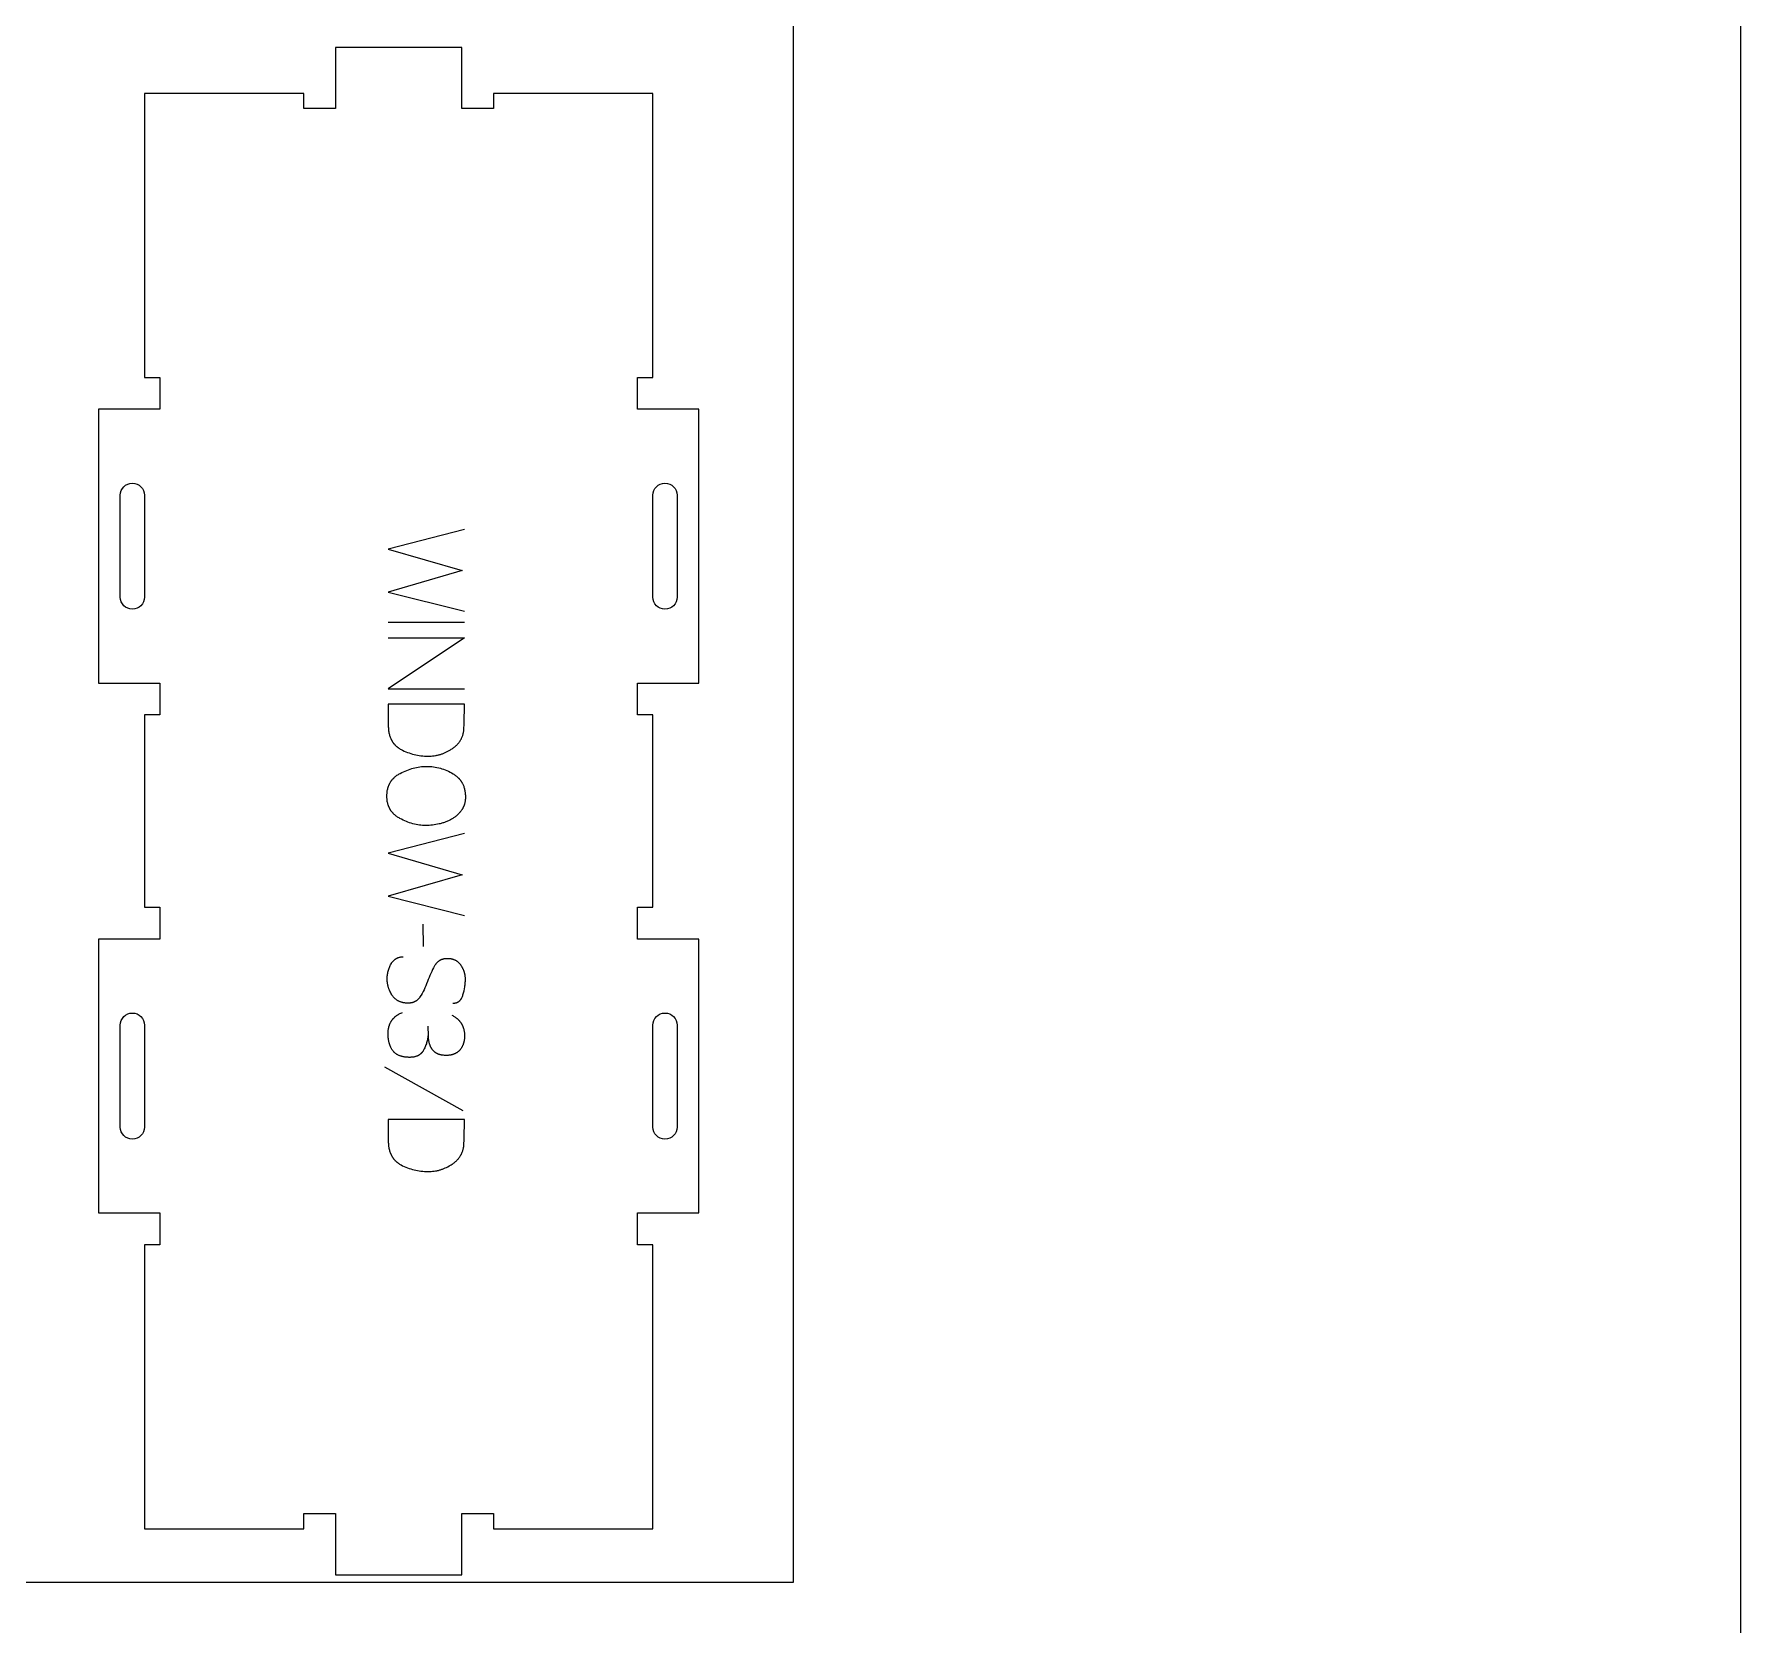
# Model space of a CAD drawing. Extents: x 0 to 4485, y 0 to 8771.
# Drawn here: x 2514 to 3183, y 3746 to 4370 of the extents above; entities that cross this region are included whole.
import ezdxf

# ---------------------------------------------------------------- set-up
doc = ezdxf.new("R2010")
doc.units = 0
for name, color, linetype in [('0_SHEET_SPRUCEPLY_2440X122', 1, 'CONTINUOUS'), ('1_ANYTOOL_1MMDEEP_LABELS_S', 2, 'CONTINUOUS'), ('3_ANYTOOL_CUTTHROUGH_INSID', 4, 'CONTINUOUS'), ('4_ANYTOOL_CUTTHROUGH_OUTSI', 5, 'CONTINUOUS'), ('DONOTCUT', 7, 'CONTINUOUS')]:
    doc.layers.add(name, color=color, linetype=linetype)

msp = doc.modelspace()

# ---------------------------------------------------------------- linework, layer by layer
at = {"layer": '0_SHEET_SPRUCEPLY_2440X122'}
msp.add_lwpolyline([(371.7, 4982.59), (371.7, 3762.59), (2811.7, 3762.59), (2811.7, 4982.59)], close=True, dxfattribs=at)
at = {"layer": '1_ANYTOOL_1MMDEEP_LABELS_S', "color": 2}
for points in [[(2682.55, 4175.81), (2652.55, 4168.09), (2681.65, 4159.65), (2652.55, 4151.16), (2682.55, 4143.66)], [(2682.55, 4139.29), (2652.55, 4139.29)], [(2652.55, 4133.29), (2682.55, 4133.29), (2652.55, 4113.24), (2682.55, 4113.24)], [(2682.55, 4056.41), (2652.55, 4048.69), (2681.65, 4040.25), (2652.55, 4031.76), (2682.55, 4024.26)], [(2666.44, 4012.05), (2666.35, 4020.84)], [(2677.97, 3989.81), (2678.16, 3989.81), (2678.25, 3989.81), (2678.34, 3989.82), (2678.43, 3989.83), (2678.52, 3989.84), (2678.61, 3989.85), (2678.69, 3989.86), (2678.78, 3989.87), (2678.87, 3989.89), (2678.95, 3989.9), (2679.03, 3989.92), (2679.12, 3989.94), (2679.2, 3989.96), (2679.28, 3989.99), (2679.36, 3990.01), (2679.44, 3990.04), (2679.51, 3990.07), (2679.59, 3990.1), (2679.66, 3990.13), (2679.74, 3990.16), (2679.81, 3990.19), (2679.88, 3990.23), (2679.95, 3990.27), (2680.02, 3990.31), (2680.09, 3990.35), (2680.16, 3990.39), (2680.23, 3990.43), (2680.29, 3990.48), (2680.36, 3990.53), (2680.42, 3990.58), (2680.48, 3990.63), (2680.55, 3990.68), (2680.61, 3990.73), (2680.67, 3990.79), (2680.73, 3990.84), (2680.78, 3990.9), (2680.84, 3990.96), (2680.9, 3991.02), (2680.95, 3991.09), (2681, 3991.15), (2681.06, 3991.22), (2681.11, 3991.29), (2681.16, 3991.36), (2681.21, 3991.43), (2681.26, 3991.5), (2681.3, 3991.58), (2681.35, 3991.65), (2681.4, 3991.73), (2681.44, 3991.81), (2681.48, 3991.89), (2681.53, 3991.97), (2681.61, 3992.14), (2681.68, 3992.32), (2681.76, 3992.5), (2681.83, 3992.69), (2681.89, 3992.88), (2681.95, 3993.09), (2682.17, 3993.9), (2682.37, 3994.7), (2682.53, 3995.48), (2682.66, 3996.25), (2682.72, 3996.63), (2682.76, 3997.01), (2682.8, 3997.38), (2682.84, 3997.75), (2682.86, 3998.12), (2682.88, 3998.48), (2682.89, 3998.84), (2682.9, 3999.19), (2682.89, 3999.39), (2682.89, 3999.58), (2682.88, 3999.77), (2682.87, 3999.96), (2682.85, 4000.15), (2682.83, 4000.34), (2682.81, 4000.53), (2682.78, 4000.72), (2682.75, 4000.9), (2682.72, 4001.09), (2682.68, 4001.27), (2682.64, 4001.45), (2682.59, 4001.63), (2682.55, 4001.81), (2682.5, 4001.98), (2682.44, 4002.16), (2682.38, 4002.34), (2682.32, 4002.51), (2682.25, 4002.68), (2682.18, 4002.85), (2682.11, 4003.02), (2682.03, 4003.19), (2681.95, 4003.36), (2681.87, 4003.52), (2681.78, 4003.69), (2681.69, 4003.85), (2681.6, 4004.01), (2681.5, 4004.18), (2681.4, 4004.34), (2681.29, 4004.49), (2681.19, 4004.65), (2681.07, 4004.81), (2680.96, 4004.96), (2680.84, 4005.11), (2680.72, 4005.25), (2680.59, 4005.39), (2680.47, 4005.52), (2680.34, 4005.65), (2680.2, 4005.78), (2680.07, 4005.89), (2679.93, 4006.01), (2679.78, 4006.12), (2679.64, 4006.22), (2679.49, 4006.32), (2679.34, 4006.42), (2679.18, 4006.51), (2679.02, 4006.59), (2678.86, 4006.67), (2678.7, 4006.75), (2678.53, 4006.82), (2678.36, 4006.88), (2678.19, 4006.94), (2678.01, 4007), (2677.83, 4007.05), (2677.65, 4007.1), (2677.46, 4007.14), (2677.27, 4007.17), (2677.08, 4007.21), (2676.89, 4007.23), (2676.69, 4007.25), (2676.49, 4007.27), (2676.28, 4007.28), (2676.08, 4007.29), (2675.87, 4007.29), (2675.65, 4007.29), (2675.44, 4007.28), (2675.23, 4007.27), (2675.03, 4007.25), (2674.83, 4007.22), (2674.63, 4007.19), (2674.44, 4007.16), (2674.25, 4007.12), (2674.06, 4007.07), (2673.88, 4007.02), (2673.7, 4006.96), (2673.53, 4006.9), (2673.44, 4006.86), (2673.36, 4006.83), (2673.27, 4006.79), (2673.19, 4006.75), (2673.11, 4006.71), (2673.03, 4006.67), (2672.95, 4006.63), (2672.87, 4006.59), (2672.79, 4006.54), (2672.71, 4006.49), (2672.63, 4006.45), (2672.56, 4006.4), (2672.48, 4006.35), (2672.41, 4006.3), (2672.34, 4006.24), (2672.26, 4006.19), (2672.19, 4006.13), (2672.12, 4006.07), (2672.05, 4006.02), (2671.99, 4005.96), (2671.92, 4005.89), (2671.85, 4005.83), (2671.79, 4005.77), (2671.72, 4005.7), (2671.59, 4005.57), (2671.47, 4005.43), (2671.35, 4005.28), (2671.24, 4005.13), (2671.12, 4004.97), (2671.02, 4004.81), (2670.91, 4004.64), (2670.81, 4004.46), (2670.42, 4003.75), (2670.04, 4003.02), (2669.67, 4002.27), (2669.32, 4001.51), (2668.97, 4000.73), (2668.64, 3999.93), (2668.31, 3999.12), (2668, 3998.29), (2667.69, 3997.47), (2667.36, 3996.66), (2667.02, 3995.88), (2666.66, 3995.11), (2666.28, 3994.37), (2665.89, 3993.64), (2665.49, 3992.94), (2665.07, 3992.25), (2664.96, 3992.08), (2664.84, 3991.92), (2664.73, 3991.77), (2664.67, 3991.7), (2664.61, 3991.62), (2664.55, 3991.55), (2664.48, 3991.48), (2664.42, 3991.41), (2664.35, 3991.34), (2664.29, 3991.28), (2664.22, 3991.21), (2664.15, 3991.15), (2664.08, 3991.09), (2664.01, 3991.03), (2663.94, 3990.97), (2663.87, 3990.91), (2663.8, 3990.86), (2663.73, 3990.8), (2663.65, 3990.75), (2663.57, 3990.7), (2663.5, 3990.65), (2663.42, 3990.6), (2663.34, 3990.55), (2663.26, 3990.51), (2663.18, 3990.46), (2663.1, 3990.42), (2663.02, 3990.38), (2662.93, 3990.34), (2662.85, 3990.3), (2662.76, 3990.26), (2662.68, 3990.23), (2662.59, 3990.19), (2662.5, 3990.16), (2662.41, 3990.13), (2662.32, 3990.1), (2662.23, 3990.07), (2662.14, 3990.05), (2661.95, 3990), (2661.76, 3989.96), (2661.56, 3989.92), (2661.36, 3989.89), (2661.16, 3989.86), (2660.95, 3989.84), (2660.74, 3989.83), (2660.52, 3989.82), (2660.31, 3989.82), (2660.08, 3989.82), (2659.86, 3989.83), (2659.62, 3989.85), (2659.39, 3989.87), (2659.17, 3989.9), (2658.94, 3989.93), (2658.72, 3989.97), (2658.51, 3990.01), (2658.29, 3990.05), (2658.08, 3990.1), (2657.88, 3990.16), (2657.68, 3990.22), (2657.48, 3990.29), (2657.29, 3990.36), (2657.1, 3990.44), (2656.91, 3990.52), (2656.73, 3990.6), (2656.55, 3990.7), (2656.37, 3990.79), (2656.2, 3990.89), (2656.03, 3991), (2655.87, 3991.11), (2655.71, 3991.23), (2655.55, 3991.35), (2655.4, 3991.48), (2655.25, 3991.61), (2655.1, 3991.75), (2654.96, 3991.89), (2654.82, 3992.04), (2654.69, 3992.19), (2654.56, 3992.34), (2654.43, 3992.51), (2654.31, 3992.67), (2654.19, 3992.84), (2654.07, 3993.02), (2653.85, 3993.38), (2653.65, 3993.75), (2653.45, 3994.11), (2653.27, 3994.49), (2653.11, 3994.86), (2652.96, 3995.24), (2652.89, 3995.43), (2652.82, 3995.62), (2652.76, 3995.81), (2652.7, 3996.01), (2652.64, 3996.2), (2652.59, 3996.39), (2652.54, 3996.59), (2652.49, 3996.79), (2652.45, 3996.98), (2652.41, 3997.18), (2652.37, 3997.38), (2652.34, 3997.58), (2652.31, 3997.78), (2652.29, 3997.98), (2652.25, 3998.39), (2652.22, 3998.8), (2652.21, 3999.21), (2652.21, 3999.63), (2652.22, 4000.04), (2652.25, 4000.44), (2652.29, 4000.84), (2652.34, 4001.23), (2652.41, 4001.62), (2652.48, 4002.01), (2652.57, 4002.39), (2652.68, 4002.77), (2652.79, 4003.14), (2652.92, 4003.51), (2653.06, 4003.87), (2653.22, 4004.23), (2653.38, 4004.58), (2653.56, 4004.93), (2653.75, 4005.28), (2653.85, 4005.45), (2653.96, 4005.61), (2654.06, 4005.77), (2654.17, 4005.92), (2654.28, 4006.07), (2654.4, 4006.21), (2654.52, 4006.35), (2654.64, 4006.48), (2654.76, 4006.6), (2654.89, 4006.72), (2655.02, 4006.84), (2655.15, 4006.95), (2655.22, 4007), (2655.29, 4007.05), (2655.36, 4007.1), (2655.43, 4007.15), (2655.5, 4007.2), (2655.57, 4007.25), (2655.64, 4007.29), (2655.71, 4007.34), (2655.79, 4007.38), (2655.86, 4007.42), (2655.94, 4007.46), (2656.01, 4007.5), (2656.09, 4007.53), (2656.16, 4007.57), (2656.24, 4007.6), (2656.32, 4007.64), (2656.4, 4007.67), (2656.48, 4007.7), (2656.56, 4007.73), (2656.64, 4007.75), (2656.81, 4007.8), (2656.98, 4007.85), (2657.15, 4007.89), (2657.32, 4007.92), (2657.5, 4007.95), (2657.68, 4007.98), (2657.86, 4008), (2658.04, 4008.01), (2658.23, 4008.02), (2658.42, 4008.02)], [(2668.32, 3977.98), (2668.3, 3977.54), (2668.26, 3977.11), (2668.21, 3976.68), (2668.15, 3976.26), (2668.08, 3975.84), (2668, 3975.42), (2667.91, 3975.01), (2667.8, 3974.6), (2667.69, 3974.2), (2667.57, 3973.8), (2667.43, 3973.41), (2667.28, 3973.02), (2667.13, 3972.64), (2666.96, 3972.26), (2666.78, 3971.88), (2666.59, 3971.51), (2666.49, 3971.33), (2666.38, 3971.15), (2666.33, 3971.06), (2666.27, 3970.98), (2666.22, 3970.9), (2666.16, 3970.81), (2666.1, 3970.73), (2666.04, 3970.66), (2665.98, 3970.58), (2665.92, 3970.5), (2665.85, 3970.43), (2665.79, 3970.35), (2665.72, 3970.28), (2665.65, 3970.21), (2665.58, 3970.14), (2665.51, 3970.08), (2665.44, 3970.01), (2665.37, 3969.95), (2665.3, 3969.88), (2665.22, 3969.82), (2665.15, 3969.76), (2665.07, 3969.71), (2664.99, 3969.65), (2664.91, 3969.59), (2664.83, 3969.54), (2664.75, 3969.49), (2664.66, 3969.43), (2664.58, 3969.38), (2664.49, 3969.34), (2664.41, 3969.29), (2664.32, 3969.24), (2664.23, 3969.2), (2664.14, 3969.16), (2664.05, 3969.12), (2663.96, 3969.08), (2663.86, 3969.04), (2663.67, 3968.97), (2663.47, 3968.9), (2663.27, 3968.84), (2663.07, 3968.78), (2662.86, 3968.73), (2662.64, 3968.69), (2662.42, 3968.65), (2662.19, 3968.62), (2661.96, 3968.6), (2661.73, 3968.58), (2661.49, 3968.56), (2661.24, 3968.55), (2661, 3968.55), (2660.72, 3968.55), (2660.44, 3968.56), (2660.17, 3968.57), (2659.91, 3968.59), (2659.65, 3968.61), (2659.4, 3968.64), (2659.15, 3968.67), (2658.9, 3968.71), (2658.66, 3968.75), (2658.43, 3968.79), (2658.2, 3968.84), (2657.98, 3968.9), (2657.76, 3968.96), (2657.54, 3969.03), (2657.33, 3969.1), (2657.13, 3969.17), (2656.93, 3969.25), (2656.73, 3969.34), (2656.54, 3969.43), (2656.36, 3969.52), (2656.18, 3969.62), (2656, 3969.72), (2655.83, 3969.83), (2655.67, 3969.95), (2655.51, 3970.07), (2655.35, 3970.19), (2655.2, 3970.32), (2655.13, 3970.39), (2655.06, 3970.45), (2654.99, 3970.52), (2654.92, 3970.59), (2654.85, 3970.66), (2654.78, 3970.73), (2654.71, 3970.81), (2654.65, 3970.88), (2654.52, 3971.04), (2654.4, 3971.19), (2654.29, 3971.35), (2654.17, 3971.52), (2654.06, 3971.69), (2653.96, 3971.86), (2653.85, 3972.03), (2653.76, 3972.21), (2653.66, 3972.39), (2653.57, 3972.58), (2653.48, 3972.77), (2653.4, 3972.96), (2653.32, 3973.15), (2653.25, 3973.35), (2653.18, 3973.56), (2653.11, 3973.76), (2653.05, 3973.97), (2652.99, 3974.18), (2652.93, 3974.4), (2652.88, 3974.62), (2652.83, 3974.85), (2652.79, 3975.07), (2652.75, 3975.3), (2652.71, 3975.54), (2652.68, 3975.78), (2652.62, 3976.26), (2652.58, 3976.76), (2652.56, 3977.28), (2652.55, 3977.81), (2652.56, 3978.19), (2652.57, 3978.56), (2652.6, 3978.93), (2652.64, 3979.29), (2652.69, 3979.64), (2652.72, 3979.81), (2652.75, 3979.98), (2652.79, 3980.15), (2652.83, 3980.32), (2652.87, 3980.48), (2652.91, 3980.65), (2652.95, 3980.81), (2653, 3980.97), (2653.06, 3981.12), (2653.11, 3981.28), (2653.17, 3981.43), (2653.23, 3981.58), (2653.29, 3981.73), (2653.35, 3981.88), (2653.42, 3982.03), (2653.49, 3982.17), (2653.57, 3982.31), (2653.64, 3982.45), (2653.72, 3982.59), (2653.81, 3982.73), (2653.89, 3982.86), (2653.98, 3982.99), (2654.07, 3983.12), (2654.16, 3983.25), (2654.26, 3983.38), (2654.36, 3983.5), (2654.46, 3983.63), (2654.56, 3983.75), (2654.67, 3983.86), (2654.78, 3983.98), (2654.89, 3984.1), (2655.01, 3984.21), (2655.13, 3984.32), (2655.25, 3984.43), (2655.37, 3984.54), (2655.5, 3984.64), (2655.63, 3984.74), (2655.76, 3984.85), (2655.89, 3984.95), (2656.03, 3985.04), (2656.17, 3985.14), (2656.32, 3985.23), (2656.46, 3985.32), (2656.61, 3985.41), (2656.92, 3985.59), (2657.23, 3985.75), (2657.56, 3985.91), (2657.9, 3986.06), (2658.25, 3986.21)], [(2677.62, 3985.09), (2677.93, 3984.93), (2678.22, 3984.77), (2678.5, 3984.6), (2678.78, 3984.42), (2679.04, 3984.24), (2679.3, 3984.05), (2679.54, 3983.85), (2679.66, 3983.75), (2679.78, 3983.65), (2679.89, 3983.55), (2680.01, 3983.44), (2680.12, 3983.33), (2680.22, 3983.23), (2680.33, 3983.12), (2680.43, 3983), (2680.53, 3982.89), (2680.63, 3982.78), (2680.72, 3982.66), (2680.82, 3982.54), (2680.91, 3982.42), (2680.99, 3982.3), (2681.08, 3982.18), (2681.16, 3982.06), (2681.24, 3981.93), (2681.32, 3981.8), (2681.4, 3981.67), (2681.47, 3981.54), (2681.54, 3981.41), (2681.61, 3981.28), (2681.68, 3981.14), (2681.74, 3981.01), (2681.8, 3980.87), (2681.86, 3980.73), (2681.92, 3980.59), (2681.97, 3980.45), (2682.02, 3980.3), (2682.07, 3980.16), (2682.12, 3980.01), (2682.16, 3979.86), (2682.24, 3979.56), (2682.32, 3979.25), (2682.38, 3978.93), (2682.43, 3978.61), (2682.48, 3978.28), (2682.51, 3977.95), (2682.53, 3977.61), (2682.55, 3977.26), (2682.55, 3976.91), (2682.55, 3976.7), (2682.55, 3976.49), (2682.54, 3976.28), (2682.52, 3976.08), (2682.51, 3975.88), (2682.49, 3975.68), (2682.46, 3975.49), (2682.43, 3975.29), (2682.4, 3975.1), (2682.37, 3974.91), (2682.33, 3974.73), (2682.29, 3974.55), (2682.24, 3974.36), (2682.19, 3974.19), (2682.14, 3974.01), (2682.08, 3973.84), (2682.02, 3973.67), (2681.96, 3973.5), (2681.89, 3973.33), (2681.82, 3973.17), (2681.74, 3973.01), (2681.66, 3972.85), (2681.58, 3972.69), (2681.49, 3972.54), (2681.4, 3972.39), (2681.31, 3972.24), (2681.21, 3972.09), (2681.11, 3971.95), (2681, 3971.81), (2680.9, 3971.67), (2680.78, 3971.53), (2680.67, 3971.4), (2680.55, 3971.27), (2680.43, 3971.14), (2680.3, 3971.02), (2680.17, 3970.9), (2680.04, 3970.79), (2679.9, 3970.68), (2679.77, 3970.58), (2679.63, 3970.47), (2679.48, 3970.38), (2679.33, 3970.29), (2679.18, 3970.2), (2679.03, 3970.11), (2678.87, 3970.03), (2678.71, 3969.96), (2678.55, 3969.89), (2678.38, 3969.82), (2678.22, 3969.76), (2678.04, 3969.7), (2677.87, 3969.64), (2677.69, 3969.59), (2677.51, 3969.55), (2677.32, 3969.51), (2677.14, 3969.47), (2676.95, 3969.44), (2676.75, 3969.41), (2676.56, 3969.38), (2676.36, 3969.36), (2676.15, 3969.34), (2675.95, 3969.33), (2675.74, 3969.32), (2675.53, 3969.32), (2674.97, 3969.33), (2674.63, 3969.34), (2674.31, 3969.36), (2674, 3969.39), (2673.7, 3969.43), (2673.55, 3969.46), (2673.41, 3969.48), (2673.27, 3969.51), (2673.13, 3969.54), (2672.99, 3969.58), (2672.86, 3969.61), (2672.72, 3969.65), (2672.6, 3969.69), (2672.47, 3969.73), (2672.35, 3969.77), (2672.23, 3969.82), (2672.11, 3969.87), (2671.99, 3969.92), (2671.88, 3969.97), (2671.77, 3970.03), (2671.66, 3970.09), (2671.55, 3970.15), (2671.45, 3970.21), (2671.35, 3970.27), (2671.25, 3970.34), (2671.16, 3970.41), (2671.07, 3970.48), (2670.89, 3970.63), (2670.72, 3970.78), (2670.55, 3970.93), (2670.39, 3971.09), (2670.32, 3971.17), (2670.24, 3971.26), (2670.17, 3971.34), (2670.09, 3971.42), (2670.02, 3971.51), (2669.96, 3971.6), (2669.89, 3971.69), (2669.82, 3971.77), (2669.76, 3971.87), (2669.7, 3971.96), (2669.64, 3972.05), (2669.58, 3972.14), (2669.52, 3972.24), (2669.47, 3972.33), (2669.42, 3972.43), (2669.36, 3972.53), (2669.31, 3972.63), (2669.26, 3972.73), (2669.22, 3972.83), (2669.17, 3972.93), (2669.13, 3973.03), (2669.09, 3973.14), (2669.01, 3973.35), (2668.94, 3973.57), (2668.87, 3973.78), (2668.8, 3974), (2668.74, 3974.22), (2668.69, 3974.45), (2668.64, 3974.67), (2668.59, 3974.9), (2668.55, 3975.13), (2668.51, 3975.37), (2668.48, 3975.6), (2668.45, 3975.84), (2668.42, 3976.08), (2668.4, 3976.32), (2668.39, 3976.56), (2668.37, 3976.81), (2668.37, 3977.06), (2668.32, 3980.76)], [(2682.08, 3947.55), (2651.31, 3964.74)]]:
    msp.add_lwpolyline(points, dxfattribs=at)
for points in [[(2682.55, 4107.19), (2652.55, 4107.19), (2652.64, 4098.66), (2652.65, 4098.25), (2652.67, 4097.85), (2652.7, 4097.45), (2652.74, 4097.07), (2652.78, 4096.69), (2652.84, 4096.31), (2652.91, 4095.95), (2652.98, 4095.59), (2653.07, 4095.25), (2653.16, 4094.91), (2653.27, 4094.57), (2653.38, 4094.25), (2653.51, 4093.93), (2653.57, 4093.78), (2653.64, 4093.62), (2653.71, 4093.47), (2653.78, 4093.32), (2653.86, 4093.17), (2653.93, 4093.03), (2654.01, 4092.88), (2654.1, 4092.74), (2654.18, 4092.6), (2654.27, 4092.47), (2654.36, 4092.33), (2654.45, 4092.2), (2654.54, 4092.06), (2654.64, 4091.93), (2654.74, 4091.81), (2654.84, 4091.68), (2654.94, 4091.56), (2655.05, 4091.43), (2655.15, 4091.31), (2655.26, 4091.2), (2655.38, 4091.08), (2655.49, 4090.97), (2655.61, 4090.85), (2655.73, 4090.74), (2655.85, 4090.64), (2655.97, 4090.53), (2656.1, 4090.42), (2656.23, 4090.32), (2656.36, 4090.22), (2656.5, 4090.12), (2656.63, 4090.03), (2656.77, 4089.93), (2657.06, 4089.75), (2657.35, 4089.57), (2657.65, 4089.41), (2658.27, 4089.09), (2658.9, 4088.79), (2659.53, 4088.52), (2660.16, 4088.26), (2660.8, 4088.03), (2661.45, 4087.81), (2662.1, 4087.62), (2662.76, 4087.45), (2663.43, 4087.29), (2664.1, 4087.16), (2664.77, 4087.05), (2665.46, 4086.96), (2666.14, 4086.88), (2666.84, 4086.83), (2667.53, 4086.8), (2668.24, 4086.79), (2668.84, 4086.8), (2669.43, 4086.83), (2670.01, 4086.88), (2670.59, 4086.95), (2671.16, 4087.04), (2671.45, 4087.09), (2671.73, 4087.14), (2672.01, 4087.2), (2672.29, 4087.27), (2672.57, 4087.34), (2672.85, 4087.41), (2673.12, 4087.49), (2673.39, 4087.58), (2673.67, 4087.67), (2673.94, 4087.76), (2674.21, 4087.86), (2674.47, 4087.97), (2674.74, 4088.08), (2675, 4088.19), (2675.53, 4088.43), (2676.05, 4088.7), (2676.56, 4088.98), (2677.07, 4089.28), (2677.37, 4089.47), (2677.67, 4089.67), (2677.96, 4089.87), (2678.24, 4090.08), (2678.5, 4090.29), (2678.76, 4090.5), (2679.02, 4090.71), (2679.26, 4090.93), (2679.49, 4091.15), (2679.71, 4091.38), (2679.93, 4091.61), (2680.13, 4091.84), (2680.32, 4092.07), (2680.51, 4092.31), (2680.69, 4092.55), (2680.85, 4092.8), (2681.01, 4093.05), (2681.16, 4093.3), (2681.3, 4093.55), (2681.43, 4093.81), (2681.55, 4094.08), (2681.66, 4094.34), (2681.77, 4094.61), (2681.86, 4094.88), (2681.94, 4095.16), (2682.02, 4095.44), (2682.08, 4095.72), (2682.14, 4096.01), (2682.19, 4096.3), (2682.23, 4096.59), (2682.25, 4096.89), (2682.27, 4097.19), (2682.38, 4099.62), (2682.46, 4102.1), (2682.52, 4104.62)], [(2682.9, 4070.72), (2682.89, 4070.35), (2682.87, 4069.99), (2682.84, 4069.63), (2682.8, 4069.28), (2682.78, 4069.11), (2682.75, 4068.93), (2682.72, 4068.77), (2682.69, 4068.6), (2682.65, 4068.43), (2682.61, 4068.27), (2682.57, 4068.11), (2682.53, 4067.95), (2682.48, 4067.79), (2682.43, 4067.63), (2682.37, 4067.48), (2682.32, 4067.32), (2682.26, 4067.17), (2682.2, 4067.02), (2682.13, 4066.87), (2682.06, 4066.73), (2681.99, 4066.58), (2681.92, 4066.44), (2681.84, 4066.3), (2681.76, 4066.16), (2681.68, 4066.02), (2681.6, 4065.89), (2681.51, 4065.75), (2681.42, 4065.62), (2681.23, 4065.36), (2681.03, 4065.11), (2680.83, 4064.86), (2680.63, 4064.62), (2680.42, 4064.38), (2680.2, 4064.15), (2679.97, 4063.93), (2679.74, 4063.71), (2679.5, 4063.5), (2679.26, 4063.29), (2679.01, 4063.09), (2678.75, 4062.89), (2678.49, 4062.7), (2678.22, 4062.52), (2677.95, 4062.34), (2677.67, 4062.17), (2677.38, 4062.01), (2677.09, 4061.85), (2676.8, 4061.69), (2676.5, 4061.54), (2676.2, 4061.4), (2675.9, 4061.26), (2675.59, 4061.13), (2675.28, 4061), (2674.96, 4060.88), (2674.64, 4060.77), (2674.32, 4060.66), (2673.99, 4060.56), (2673.66, 4060.46), (2673.33, 4060.37), (2672.99, 4060.28), (2672.65, 4060.2), (2671.97, 4060.05), (2671.29, 4059.93), (2670.63, 4059.82), (2669.96, 4059.73), (2669.31, 4059.67), (2668.66, 4059.62), (2668.02, 4059.59), (2667.38, 4059.58), (2666.74, 4059.59), (2666.11, 4059.62), (2665.47, 4059.68), (2664.83, 4059.75), (2664.19, 4059.85), (2663.56, 4059.97), (2662.92, 4060.11), (2662.28, 4060.27), (2661.64, 4060.45), (2661.01, 4060.66), (2660.37, 4060.89), (2659.73, 4061.13), (2659.09, 4061.4), (2658.46, 4061.69), (2657.82, 4062.01), (2657.18, 4062.34), (2656.87, 4062.52), (2656.56, 4062.7), (2656.27, 4062.89), (2655.99, 4063.08), (2655.71, 4063.28), (2655.45, 4063.49), (2655.19, 4063.7), (2654.95, 4063.92), (2654.83, 4064.04), (2654.72, 4064.15), (2654.6, 4064.27), (2654.49, 4064.38), (2654.38, 4064.5), (2654.28, 4064.62), (2654.17, 4064.74), (2654.07, 4064.87), (2653.98, 4064.99), (2653.88, 4065.12), (2653.79, 4065.24), (2653.69, 4065.37), (2653.61, 4065.5), (2653.52, 4065.64), (2653.44, 4065.77), (2653.36, 4065.91), (2653.28, 4066.04), (2653.2, 4066.18), (2653.13, 4066.32), (2653.06, 4066.46), (2652.99, 4066.61), (2652.92, 4066.75), (2652.86, 4066.9), (2652.8, 4067.05), (2652.74, 4067.19), (2652.68, 4067.35), (2652.63, 4067.5), (2652.58, 4067.65), (2652.48, 4067.97), (2652.4, 4068.29), (2652.33, 4068.61), (2652.26, 4068.94), (2652.21, 4069.28), (2652.16, 4069.62), (2652.13, 4069.98), (2652.1, 4070.33), (2652.09, 4070.7), (2652.08, 4071.06), (2652.09, 4071.45), (2652.1, 4071.82), (2652.13, 4072.19), (2652.16, 4072.55), (2652.21, 4072.91), (2652.26, 4073.26), (2652.33, 4073.6), (2652.41, 4073.94), (2652.49, 4074.27), (2652.59, 4074.59), (2652.64, 4074.75), (2652.69, 4074.9), (2652.75, 4075.06), (2652.81, 4075.21), (2652.87, 4075.37), (2652.94, 4075.52), (2653, 4075.67), (2653.07, 4075.81), (2653.15, 4075.96), (2653.22, 4076.1), (2653.3, 4076.24), (2653.38, 4076.38), (2653.46, 4076.52), (2653.54, 4076.66), (2653.63, 4076.8), (2653.72, 4076.93), (2653.81, 4077.06), (2653.91, 4077.19), (2654.01, 4077.32), (2654.11, 4077.45), (2654.21, 4077.57), (2654.31, 4077.7), (2654.42, 4077.82), (2654.53, 4077.94), (2654.65, 4078.06), (2654.76, 4078.18), (2654.88, 4078.29), (2655, 4078.4), (2655.12, 4078.52), (2655.25, 4078.63), (2655.5, 4078.84), (2655.77, 4079.05), (2656.05, 4079.26), (2656.34, 4079.45), (2656.64, 4079.64), (2656.95, 4079.82), (2657.27, 4080), (2657.92, 4080.33), (2658.56, 4080.65), (2659.21, 4080.94), (2659.86, 4081.21), (2660.51, 4081.46), (2661.16, 4081.68), (2661.81, 4081.89), (2662.46, 4082.07), (2663.11, 4082.24), (2663.77, 4082.38), (2664.42, 4082.49), (2665.07, 4082.59), (2665.72, 4082.67), (2666.37, 4082.72), (2667.03, 4082.75), (2667.68, 4082.76), (2668.37, 4082.75), (2669.06, 4082.72), (2669.74, 4082.66), (2670.42, 4082.58), (2671.09, 4082.48), (2671.75, 4082.36), (2672.41, 4082.21), (2673.07, 4082.04), (2673.71, 4081.85), (2674.35, 4081.63), (2674.99, 4081.4), (2675.62, 4081.14), (2676.24, 4080.85), (2676.86, 4080.55), (2677.47, 4080.22), (2678.07, 4079.87), (2678.37, 4079.69), (2678.66, 4079.5), (2678.94, 4079.3), (2679.2, 4079.1), (2679.46, 4078.89), (2679.71, 4078.67), (2679.95, 4078.44), (2680.18, 4078.21), (2680.3, 4078.1), (2680.4, 4077.98), (2680.51, 4077.86), (2680.62, 4077.73), (2680.72, 4077.61), (2680.82, 4077.49), (2680.92, 4077.36), (2681.01, 4077.23), (2681.11, 4077.1), (2681.2, 4076.97), (2681.28, 4076.83), (2681.37, 4076.7), (2681.45, 4076.56), (2681.53, 4076.42), (2681.61, 4076.28), (2681.69, 4076.14), (2681.76, 4075.99), (2681.84, 4075.85), (2681.97, 4075.55), (2682.1, 4075.25), (2682.22, 4074.94), (2682.33, 4074.63), (2682.42, 4074.3), (2682.51, 4073.97), (2682.59, 4073.64), (2682.66, 4073.3), (2682.73, 4072.95), (2682.78, 4072.59), (2682.82, 4072.23), (2682.85, 4071.87), (2682.88, 4071.49), (2682.89, 4071.11)], [(2682.55, 3944.12), (2652.55, 3944.12), (2652.64, 3935.59), (2652.65, 3935.18), (2652.67, 3934.78), (2652.7, 3934.38), (2652.74, 3934), (2652.78, 3933.62), (2652.84, 3933.24), (2652.91, 3932.88), (2652.98, 3932.52), (2653.07, 3932.17), (2653.16, 3931.83), (2653.27, 3931.5), (2653.38, 3931.18), (2653.51, 3930.86), (2653.57, 3930.7), (2653.64, 3930.55), (2653.71, 3930.4), (2653.78, 3930.25), (2653.86, 3930.1), (2653.93, 3929.96), (2654.01, 3929.81), (2654.1, 3929.67), (2654.18, 3929.53), (2654.27, 3929.39), (2654.36, 3929.26), (2654.45, 3929.12), (2654.54, 3928.99), (2654.64, 3928.86), (2654.74, 3928.74), (2654.84, 3928.61), (2654.94, 3928.49), (2655.05, 3928.36), (2655.15, 3928.24), (2655.26, 3928.12), (2655.38, 3928.01), (2655.49, 3927.89), (2655.61, 3927.78), (2655.73, 3927.67), (2655.85, 3927.56), (2655.97, 3927.46), (2656.1, 3927.35), (2656.23, 3927.25), (2656.36, 3927.15), (2656.5, 3927.05), (2656.63, 3926.96), (2656.77, 3926.86), (2657.06, 3926.68), (2657.35, 3926.5), (2657.65, 3926.34), (2658.27, 3926.02), (2658.9, 3925.72), (2659.53, 3925.45), (2660.16, 3925.19), (2660.8, 3924.96), (2661.45, 3924.74), (2662.1, 3924.55), (2662.76, 3924.37), (2663.43, 3924.22), (2664.1, 3924.09), (2664.77, 3923.98), (2665.46, 3923.88), (2666.14, 3923.81), (2666.84, 3923.76), (2667.53, 3923.73), (2668.24, 3923.72), (2668.84, 3923.73), (2669.43, 3923.76), (2670.01, 3923.81), (2670.59, 3923.88), (2671.16, 3923.96), (2671.45, 3924.02), (2671.73, 3924.07), (2672.01, 3924.13), (2672.29, 3924.2), (2672.57, 3924.27), (2672.85, 3924.34), (2673.12, 3924.42), (2673.39, 3924.51), (2673.67, 3924.6), (2673.94, 3924.69), (2674.21, 3924.79), (2674.47, 3924.9), (2674.74, 3925.01), (2675, 3925.12), (2675.53, 3925.36), (2676.05, 3925.62), (2676.56, 3925.91), (2677.07, 3926.21), (2677.37, 3926.4), (2677.67, 3926.6), (2677.96, 3926.8), (2678.24, 3927.01), (2678.5, 3927.21), (2678.76, 3927.43), (2679.02, 3927.64), (2679.26, 3927.86), (2679.49, 3928.08), (2679.71, 3928.31), (2679.93, 3928.53), (2680.13, 3928.77), (2680.32, 3929), (2680.51, 3929.24), (2680.69, 3929.48), (2680.85, 3929.73), (2681.01, 3929.98), (2681.16, 3930.23), (2681.3, 3930.48), (2681.43, 3930.74), (2681.55, 3931), (2681.66, 3931.27), (2681.77, 3931.54), (2681.86, 3931.81), (2681.94, 3932.09), (2682.02, 3932.37), (2682.08, 3932.65), (2682.14, 3932.94), (2682.19, 3933.23), (2682.23, 3933.52), (2682.25, 3933.81), (2682.27, 3934.11), (2682.38, 3936.55), (2682.46, 3939.03), (2682.52, 3941.55)]]:
    msp.add_lwpolyline(points, close=True, dxfattribs=at)
at = {"layer": '3_ANYTOOL_CUTTHROUGH_INSID', "color": 4}
for points in [[(2556.97, 4189.21), (2556.97, 4149.21, -1), (2547.47, 4149.21), (2547.47, 4189.21, -1)], [(2756.47, 4189.21, -1), (2765.97, 4189.21), (2765.97, 4149.21, -1), (2756.47, 4149.21)], [(2556.97, 3981.21), (2556.97, 3941.21, -1), (2547.47, 3941.21), (2547.47, 3981.21, -1)], [(2756.47, 3981.21, -1), (2765.97, 3981.21), (2765.97, 3941.21, -1), (2756.47, 3941.21)]]:
    msp.add_lwpolyline(points, format="xyb", close=True, dxfattribs=at)
at = {"layer": '4_ANYTOOL_CUTTHROUGH_OUTSI', "color": 5}
msp.add_lwpolyline([(2750.47, 4222.96), (2750.47, 4235.46), (2756.47, 4235.46), (2756.47, 4346.96), (2693.97, 4346.96), (2693.97, 4340.96), (2681.47, 4340.96), (2681.47, 4364.96), (2631.97, 4364.96), (2631.97, 4340.96), (2619.47, 4340.96), (2619.47, 4346.96), (2556.97, 4346.96), (2556.97, 4235.46), (2562.97, 4235.46), (2562.97, 4222.96), (2538.97, 4222.96), (2538.97, 4115.46), (2562.97, 4115.46), (2562.97, 4102.96), (2556.97, 4102.96), (2556.97, 4027.46), (2562.97, 4027.46), (2562.97, 4014.96), (2538.97, 4014.96), (2538.97, 3907.46), (2562.97, 3907.46), (2562.97, 3894.96), (2556.97, 3894.96), (2556.97, 3783.46), (2619.47, 3783.46), (2619.47, 3789.46), (2631.97, 3789.46), (2631.97, 3765.46), (2681.47, 3765.46), (2681.47, 3789.46), (2693.97, 3789.46), (2693.97, 3783.46), (2756.47, 3783.46), (2756.47, 3894.96), (2750.47, 3894.96), (2750.47, 3907.46), (2774.47, 3907.46), (2774.47, 4014.96), (2750.47, 4014.96), (2750.47, 4027.46), (2756.47, 4027.46), (2756.47, 4102.96), (2750.47, 4102.96), (2750.47, 4115.46), (2774.47, 4115.46), (2774.47, 4222.96)], close=True, dxfattribs=at)
at = {"layer": 'DONOTCUT'}
msp.add_lwpolyline([(0, 0), (3183.41, 0), (3183.41, 5593.43), (0, 5593.43)], close=True, dxfattribs=at)

doc.saveas('drawing.dxf')
